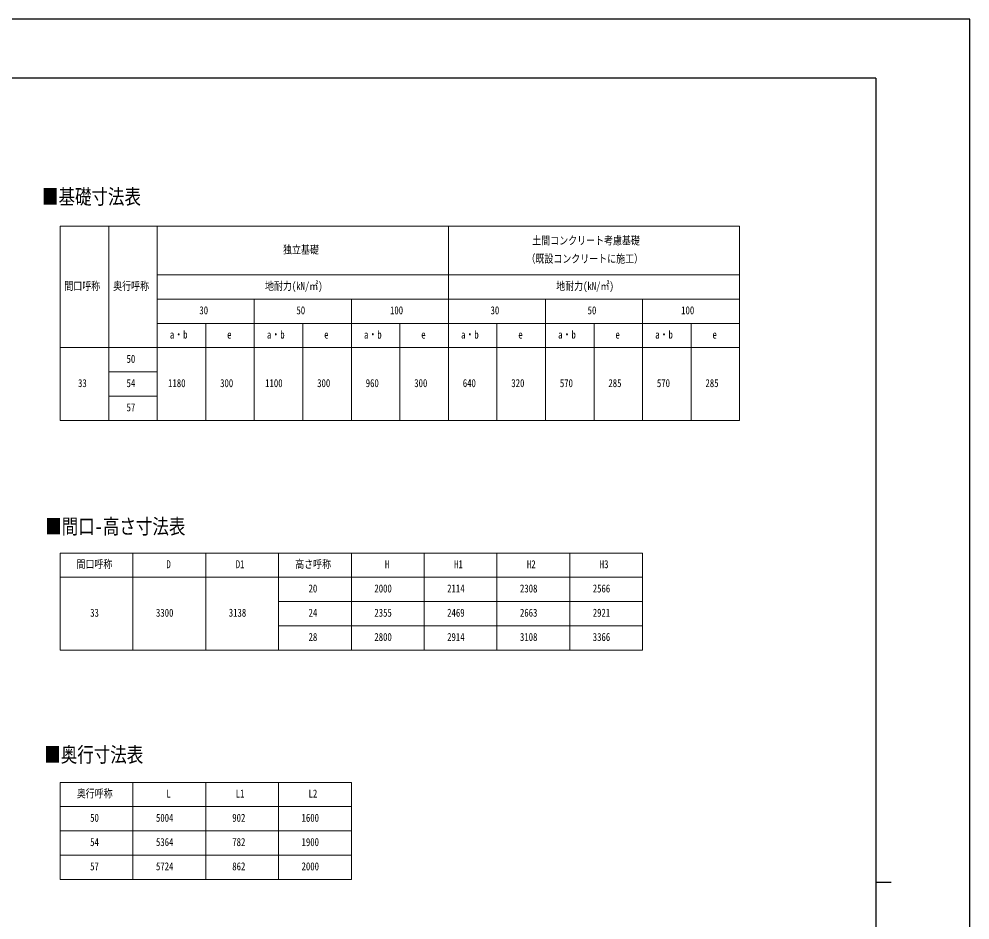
# Model space of a CAD drawing. Units: millimetres, scale not verified. Extents: x -10512 to 10512, y -7425 to 7425.
# Drawn here: x 2675 to 10512, y 0 to 7425 of the extents above; entities that cross this region are included whole.
import ezdxf
from ezdxf.enums import TextEntityAlignment as Align

# ---------------------------------------------------------------- set-up
doc = ezdxf.new("R2010")
doc.units = ezdxf.units.MM
doc.header["$LTSCALE"] = 30
doc.layers.add('0-1_TABLE1', color=7, linetype='Continuous', lineweight=18)
doc.layers.add('0-2_USER1', color=3, linetype='Continuous')
doc.layers.add('0-7_YKK_ZWAK', color=7, linetype='Continuous')
doc.styles.add('ＭＳ ゴシック', font='')
doc.styles.get('ＭＳ ゴシック').set_extended_font_data('MS Gothic')

msp = doc.modelspace()

# ---------------------------------------------------------------- linework, layer by layer
at = {"layer": '0-1_TABLE1'}
for p, q in [((3013.96, 5716.71), (8613.96, 5716.71)), ((3013.96, 5716.71), (3013.96, 4116.71)), ((3413.96, 5716.71), (3413.96, 4116.71)), ((3813.96, 5316.71), (8613.96, 5316.71)), ((3813.96, 5116.71), (8613.96, 5116.71)), ((4613.96, 5116.71), (4613.96, 4116.71)), ((7013.96, 5116.71), (7013.96, 4116.71)), ((7813.96, 5116.71), (7813.96, 4116.71)), ((3813.96, 4916.71), (8613.96, 4916.71)), ((4213.96, 4916.71), (4213.96, 4116.71)), ((5013.96, 4916.71), (5013.96, 4116.71)), ((5813.96, 4916.71), (5813.96, 4116.71)), ((6613.96, 4916.71), (6613.96, 4116.71)), ((7413.96, 4916.71), (7413.96, 4116.71)), ((8213.96, 4916.71), (8213.96, 4116.71)), ((3413.96, 4516.71), (3813.96, 4516.71)), ((3413.96, 4316.71), (3813.96, 4316.71)), ((3013.96, 4116.71), (8613.96, 4116.71)), ((3013.96, 3024.33), (7813.96, 3024.33)), ((3013.96, 3024.33), (3013.96, 2224.33)), ((3613.96, 3024.33), (3613.96, 2224.33)), ((4213.96, 3024.33), (4213.96, 2224.33)), ((4813.96, 3024.33), (4813.96, 2224.33)), ((5413.96, 3024.33), (5413.96, 2224.33)), ((6013.96, 3024.33), (6013.96, 2224.33)), ((6613.96, 3024.33), (6613.96, 2224.33)), ((7213.96, 3024.33), (7213.96, 2224.33)), ((7813.96, 3024.33), (7813.96, 2224.33)), ((3013.96, 2824.33), (7813.96, 2824.33)), ((4813.96, 2624.33), (7813.96, 2624.33)), ((4813.96, 2424.33), (7813.96, 2424.33)), ((3013.96, 2224.33), (7813.96, 2224.33)), ((3013.96, 1134.33), (5413.96, 1134.33)), ((3013.96, 1134.33), (3013.96, 334.33)), ((3613.96, 1134.33), (3613.96, 334.33)), ((4213.96, 1134.33), (4213.96, 334.33)), ((4813.96, 1134.33), (4813.96, 334.33)), ((5413.96, 1134.33), (5413.96, 334.33)), ((3013.96, 934.33), (5413.96, 934.33)), ((3013.96, 734.33), (5413.96, 734.33)), ((3013.96, 534.33), (5413.96, 534.33)), ((3013.96, 334.33), (5413.96, 334.33))]:
    msp.add_line(p, q, dxfattribs=at)
for points in [[(3813.96, 5716.71), (3813.96, 5316.71), (3813.96, 4716.71), (3813.96, 4116.71)], [(6213.96, 5716.71), (6213.96, 5316.71), (6213.96, 4916.71), (6213.96, 4716.71), (6213.96, 4116.71)], [(8613.96, 5716.71), (8613.96, 4916.71), (8613.96, 4116.71)], [(5413.96, 5116.71), (5413.96, 4716.71), (5413.96, 4116.71)], [(3013.96, 4716.71), (3813.96, 4716.71), (5413.96, 4716.71), (5813.96, 4716.71), (8613.96, 4716.71)]]:
    msp.add_lwpolyline(points, dxfattribs=at)
at = {"layer": '0-7_YKK_ZWAK'}
for p, q in [((9737.55, 6937.5), (-9762.45, 6937.5)), ((9737.55, 6937.5), (9737.55, -6312.5)), ((9737.55, 312.5), (9862.55, 312.5))]:
    msp.add_line(p, q, dxfattribs=at)
msp.add_lwpolyline([(-10512.5, -7425), (10512.5, -7425), (10512.5, 7425), (-10512.5, 7425)], close=True, dxfattribs=at)

# ---------------------------------------------------------------- texts
at = {"layer": '0-1_TABLE1', "style": 'ＭＳ ゴシック', "width": 0.8}
for s, p in [('独立基礎', (4850.76, 5471.71)), ('土間コンクリート考慮基礎', (6905.16, 5546.71)), ('（既設コンクリートに施工）', (6857.16, 5396.71)), ('間口呼称', (3048.36, 5171.71)), ('奥行呼称', (3450.76, 5171.71)), ('地耐力(kN/㎡)', (4701.96, 5171.71)), ('地耐力(kN/㎡)', (7101.96, 5171.71)), ('30', (4161.16, 4971.71)), ('50', (4961.16, 4971.71)), ('100', (5732.36, 4971.71)), ('30', (6561.16, 4971.71)), ('50', (7361.16, 4971.71)), ('100', (8132.36, 4971.71)), ('a・b', (3917.96, 4771.71)), ('a・b', (4717.96, 4771.71)), ('a・b', (5517.96, 4771.71)), ('a・b', (6317.96, 4771.71)), ('a・b', (7117.96, 4771.71)), ('a・b', (7917.96, 4771.71)), ('e', (4389.96, 4771.71)), ('e', (5189.96, 4771.71)), ('e', (5989.96, 4771.71)), ('e', (6789.96, 4771.71)), ('e', (7589.96, 4771.71)), ('e', (8389.96, 4771.71)), ('50', (3561.16, 4571.71)), ('33', (3161.16, 4371.71)), ('54', (3561.16, 4371.71)), ('1180', (3903.56, 4371.71)), ('300', (4332.36, 4371.71)), ('1100', (4703.56, 4371.71)), ('300', (5132.36, 4371.71)), ('960', (5532.36, 4371.71)), ('300', (5932.36, 4371.71)), ('640', (6332.36, 4371.71)), ('320', (6732.36, 4371.71)), ('570', (7132.36, 4371.71)), ('285', (7532.36, 4371.71)), ('570', (7932.36, 4371.71)), ('285', (8332.36, 4371.71)), ('57', (3561.16, 4171.71)), ('間口呼称', (3148.36, 2879.33)), ('D', (3889.96, 2879.33)), ('D1', (4461.16, 2879.33)), ('高さ呼称', (4950.76, 2879.33)), ('H', (5689.96, 2879.33)), ('H1', (6261.16, 2879.33)), ('H2', (6861.16, 2879.33)), ('H3', (7461.16, 2879.33)), ('20', (5061.16, 2679.33)), ('2000', (5603.56, 2679.33)), ('2114', (6203.56, 2679.33)), ('2308', (6803.56, 2679.33)), ('2566', (7403.56, 2679.33)), ('33', (3261.16, 2479.33)), ('3300', (3803.56, 2479.33)), ('3138', (4403.56, 2479.33)), ('24', (5061.16, 2479.33)), ('2355', (5603.56, 2479.33)), ('2469', (6203.56, 2479.33)), ('2663', (6803.56, 2479.33)), ('2921', (7403.56, 2479.33)), ('28', (5061.16, 2279.33)), ('2800', (5603.56, 2279.33)), ('2914', (6203.56, 2279.33)), ('3108', (6803.56, 2279.33)), ('3366', (7403.56, 2279.33)), ('奥行呼称', (3150.76, 989.33)), ('L', (3889.96, 989.33)), ('L1', (4461.16, 989.33)), ('L2', (5061.16, 989.33)), ('50', (3261.16, 789.33)), ('5004', (3803.56, 789.33)), ('902', (4432.36, 789.33)), ('1600', (5003.56, 789.33)), ('54', (3261.16, 589.33)), ('5364', (3803.56, 589.33)), ('782', (4432.36, 589.33)), ('1900', (5003.56, 589.33)), ('57', (3261.16, 389.33)), ('5724', (3803.56, 389.33)), ('862', (4432.36, 389.33)), ('2000', (5003.56, 389.33))]:
    msp.add_text(s, height=65.98, dxfattribs=at).set_placement(p, align=Align.BOTTOM_LEFT)
at = {"layer": '0-2_USER1', "style": 'ＭＳ ゴシック', "width": 0.8}
for s, p in [('■基礎寸法表', (2864.02, 5861.51)), ('■間口-高さ寸法表', (2890.6, 3143.88)), ('■奥行寸法表', (2883.07, 1263.09))]:
    msp.add_text(s, height=124.6, dxfattribs=at).set_placement(p, align=Align.BOTTOM_LEFT)

doc.saveas('drawing.dxf')
